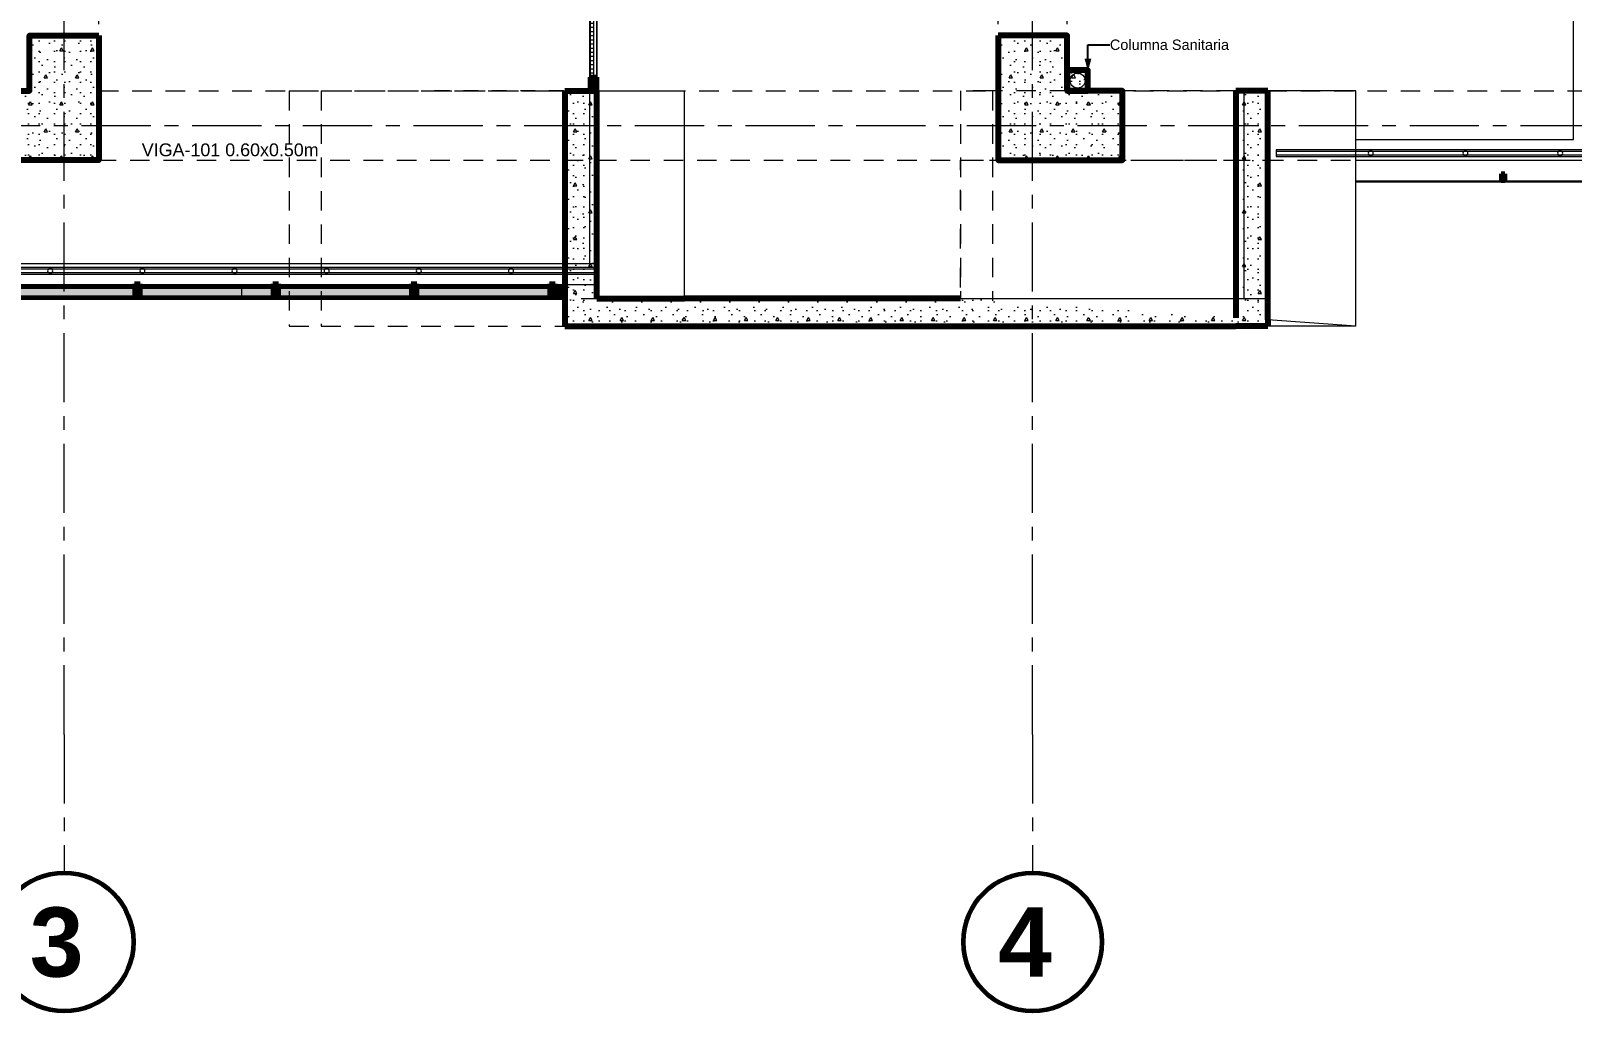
# Model space of a CAD drawing. Header units: inches. Extents: x -19 to 5698, y -728 to 92.
# Drawn here: x 208.08 to 219.22, y 1.05 to 8.13 of the extents above; entities that cross this region are included whole.
import ezdxf

# ---------------------------------------------------------------- set-up
doc = ezdxf.new("R2010")
doc.units = ezdxf.units.IN
doc.header["$MEASUREMENT"] = 0
doc.set_wipeout_variables(frame=1)
for name, pattern in [('Hidden Line', [0.195611, 0.141111, -0.0545]), ('Línea Oculta', [0.195611, 0.141111, -0.0545]), ('Oculto', [0.15875, 0.105833, -0.052917]), ('Punto & Raya', [0.65, 0.5, -0.075, 0, -0.075]), ('Rayas', [0.282222, 0.141111, -0.141111]), ('Wipeout_Contour', [1, 0, -1])]:
    doc.linetypes.add(name, pattern=pattern)
doc.layers.get('0').update_dxf_attribs({"color": 61})
for name, color, linetype in [('02 _ ARQ _ ALB _ Ejes Generales', 251, 'Continuous'), ('02 _ ARQ _ ZON _ Espacio.3D', 7, 'Continuous'), ('08 _ STR _ EXT _ 06 Columnas', 7, 'Continuous'), ('08 _ STR _ EXT _ 07 Losa Aligerada', 7, 'Continuous'), ('08 _ STR _ EXT _ 08 Placas Inclinadas', 7, 'Continuous'), ('08 _ STR _ EXT _ 09 Vigas', 251, 'Continuous'), ('Acabado - Muros', 7, 'Continuous'), ('Estructura - 04 MURO', 7, 'Continuous'), ('Estructura - Carga', 7, 'Continuous'), ('Interior - Escaleras & Barandillas', 7, 'Continuous'), ('MEP - HVAC', 7, 'Continuous'), ('Notas - Etiquetas', 7, 'Continuous')]:
    doc.layers.add(name, color=color, linetype=linetype)
doc.styles.add('Estilo_Generado_1', font='swisseb.ttf')
doc.styles.add('Estilo_Generado_4', font='swisse.ttf')
doc.dimstyles.new('Estilo_Generado__8', dxfattribs={"dimtxt": 0.18, "dimasz": 0.0912, "dimexe": 0.18, "dimexo": 0.0625, "dimgap": 0, "dimtad": 0, "dimtih": 1, "dimtoh": 1, "dimdec": 4, "dimzin": 0, "dimdsep": 46, "dimcen": 0.09, "dimadec": 0, "dimazin": 0, "dimtfac": 1, "dimtdec": 4, "dimtmove": 0, "dimatfit": 3, "dimldrblk": 'ARROWHEAD_5', "dimfxl": 1, "dimtolj": 1, "dimtzin": 0, "dimarcsym": 0})
pattern_1 = [(0, (185.00004, 1e-08), (0, 0.3897114), [0.024375, -0.200625]), (0, (185.11254, 0.19486), (0, 0.3897114), [0.024375, -0.200625]), (60, (185.00004, 1e-08), (-0.3375, 0.1948557), [0.024375, -0.200625]), (60, (185.22504, 1e-08), (-0.3375, 0.1948557), [0.024375, -0.200625]), (120, (185.0244, 1e-08), (0.3375, 0.1948557), [0.024375, -0.200625]), (120, (185.2494, 1e-08), (0.3375, 0.1948557), [0.024375, -0.200625]), (0, (185.00004, 0.0375), (0, 0.075), [0, -0.075, 0, -0.1125]), (45, (185.03754, 0.0375), (-0.05303301, 0.05303301), [0, -0.05625, 0, -0.09375])]

# ---------------------------------------------------------------- blocks, each defined once
blk = doc.blocks.new('ARROWHEAD_5')
at = {"linetype": 'Continuous', "lineweight": 0}
blk.add_hatch(color=0, dxfattribs=at).paths.add_polyline_path([(-1, 0.2679), (0, 0), (-1, -0.2679)])
at = {"color": 0, "linetype": 'Continuous', "lineweight": 0}
blk.add_line((0, 0), (-1, 0), dxfattribs=at)

msp = doc.modelspace()

# ---------------------------------------------------------------- hatches: boundary and pattern name
at = {"layer": '08 _ STR _ EXT _ 06 Columnas', "linetype": 'Continuous', "lineweight": 9}
h = msp.add_hatch(dxfattribs=at)
h.set_pattern_fill('HORMIGÓN_EN_MASA_0002', style=0, pattern_type=2)
h.set_pattern_definition(pattern_1)
h.paths.add_polyline_path([(208.57, 8.1), (208.07, 8.1), (208.07, 7.7), (207.67, 7.7), (207.67, 7.2), (208.57, 7.2)])
h = msp.add_hatch(dxfattribs=at)
h.set_pattern_fill('HORMIGÓN_EN_MASA_0002', style=0, pattern_type=2)
h.set_pattern_definition(pattern_1)
h.paths.add_polyline_path([(215.07, 8.1), (215.07, 7.2), (215.97, 7.2), (215.97, 7.7), (215.57, 7.7), (215.57, 8.1)])
at = {"layer": '08 _ STR _ EXT _ 08 Placas Inclinadas', "linetype": 'Continuous', "lineweight": 9}
h = msp.add_hatch(dxfattribs=at)
h.set_pattern_fill('HORMIGÓN_EN_MASA_0002', color=250, style=0, pattern_type=2)
h.set_pattern_definition(pattern_1)
h.paths.add_polyline_path([(212.1695, 6.1561), (211.9385, 6.1399), (211.9385, 6.0005), (212.1695, 6.0005)])
h = msp.add_hatch(dxfattribs=at)
h.set_pattern_fill('HORMIGÓN_EN_MASA_0002', color=250, style=0, pattern_type=2)
h.set_pattern_definition(pattern_1)
h.paths.add_polyline_path([(212.1695, 6.1561), (212.8046, 6.2005), (212.1695, 6.2005)])
h = msp.add_hatch(dxfattribs=at)
h.set_pattern_fill('HORMIGÓN_EN_MASA_0002', color=250, style=0, pattern_type=2)
h.set_pattern_definition(pattern_1)
h.paths.add_polyline_path([(216.79, 6.0611), (214.7981, 6.2005), (212.8046, 6.2005), (212.1695, 6.1561), (212.1695, 6.0005), (216.79, 6.0005)])
h = msp.add_hatch(dxfattribs=at)
h.set_pattern_fill('HORMIGÓN_EN_MASA_0002', color=250, style=0, pattern_type=2)
h.set_pattern_definition(pattern_1)
h.paths.add_polyline_path([(217.0209, 6.0449), (216.79, 6.0611), (216.79, 6.0005), (217.0209, 6.0005)])
at = {"layer": 'Acabado - Muros', "linetype": 'Continuous', "lineweight": 0}
for points in [[(217.0786, 7.15), (217.0209, 7.15), (217.0209, 7.05), (217.0786, 7.05)], [(217.5075, 7.1), (217.5075, 7.05), (217.5325, 7.05), (217.5325, 7.1)], [(218.7075, 7.1), (218.7075, 7.05), (218.7325, 7.05), (218.7325, 7.1)]]:
    msp.add_hatch(color=254, dxfattribs=at).paths.add_polyline_path(points)
at = {"layer": 'Acabado - Muros', "linetype": 'Continuous', "lineweight": 9}
for points in [[(217.0555, 7.04), (217.515, 7.04), (217.515, 7.05), (217.0555, 7.05)], [(217.525, 7.04), (218.715, 7.04), (218.715, 7.05), (217.525, 7.05)], [(218.725, 7.04), (219.915, 7.04), (219.915, 7.05), (218.725, 7.05)], [(208.8438, 6.195), (208.8438, 6.205), (207.8538, 6.205), (207.8538, 6.195)], [(209.8438, 6.195), (209.8438, 6.205), (208.8538, 6.205), (208.8538, 6.195)], [(210.8438, 6.195), (210.8438, 6.205), (209.8538, 6.205), (209.8538, 6.195)], [(211.8438, 6.195), (211.8438, 6.205), (210.8538, 6.205), (210.8538, 6.195)], [(211.9097, 6.195), (211.9097, 6.205), (211.8538, 6.205), (211.8538, 6.195)]]:
    msp.add_hatch(color=250, dxfattribs=at).paths.add_polyline_path(points)
at = {"layer": 'Estructura - Carga', "linetype": 'Continuous', "lineweight": 13}
h = msp.add_hatch(dxfattribs=at)
h.set_pattern_fill('HORMIGÓN_ARMADO_0002', color=251, style=0, pattern_type=2)
h.set_pattern_definition([(0, (185.00004, 1e-08), (0, 0.3117692), [0.03, -0.15]), (0, (185.09004, 0.1559), (0, 0.3117692), [0.03, -0.15]), (60, (185.00004, 1e-08), (-0.27, 0.1558846), [0.03, -0.15]), (60, (185.18004, 1e-08), (-0.27, 0.1558846), [0.03, -0.15]), (120, (185.03004, 1e-08), (0.27, 0.1558846), [0.03, -0.15]), (120, (185.21004, 1e-08), (0.27, 0.1558846), [0.03, -0.15]), (0, (185.00004, 0.03), (0, 0.06), [0, -0.06, 0, -0.09]), (45, (185.03004, 0.03), (-0.04242641, 0.04242641), [0, -0.045, 0, -0.075])])
h.paths.add_polyline_path([(215.57, 7.7), (215.72, 7.7), (215.72, 7.85), (215.57, 7.85)])

# ---------------------------------------------------------------- linework, layer by layer
at = {"layer": '02 _ ARQ _ ALB _ Ejes Generales', "color": 251, "linetype": 'Punto & Raya', "lineweight": 13, "true_color": 0x636466}
for p, q in [((215.32, 3.05), (215.32, 44.9)), ((208.32, 3.05), (208.32, 2.05)), ((215.32, 3.05), (215.32, 3.05)), ((215.32, 3.05), (215.32, 2.05))]:
    msp.add_line(p, q, dxfattribs=at)
at = {"layer": '02 _ ARQ _ ALB _ Ejes Generales', "color": 7, "linetype": 'Continuous', "lineweight": 60}
for centre in [(208.32, 1.55), (215.32, 1.55)]:
    msp.add_circle(centre, 0.5, dxfattribs=at)
at = {"layer": '02 _ ARQ _ ZON _ Espacio.3D', "color": 254, "linetype": 'Continuous', "lineweight": 0, "flags": 128}
for points in [[(208.57, 16.1), (208.07, 16.1), (208.07, 17.35), (205.07, 17.35), (205.07, 6.45), (207.5228, 6.4503), (207.5228, 7.7), (207.7528, 7.7), (208.07, 7.7), (208.07, 8.1), (208.57, 8.1), (208.57, 7.2), (207.6661, 7.2), (207.6661, 6.45), (212.1198, 6.45), (212.1198, 7.7005), (212.1198, 17.3498), (208.97, 17.3498), (208.97, 16.9001), (208.57, 16.9)], [(212.17, 7.7005), (212.2252, 7.7005), (212.225, 6.2005), (216.8495, 6.1997), (216.8495, 7.6997), (217.0795, 7.6996), (217.0796, 7.6996), (217.0795, 7.35), (219.2295, 7.35), (219.2295, 17.15), (215.57, 17.15), (215.57, 16.9), (215.57, 16.5), (215.07, 16.5), (215.07, 16.9), (215.07, 17.3496), (212.17, 17.3496)], [(215.07, 8.1), (215.57, 8.1), (215.57, 7.7), (215.97, 7.7), (215.97, 7.2), (215.07, 7.2)]]:
    msp.add_lwpolyline(points, close=True, dxfattribs=at)
at = {"layer": '08 _ STR _ EXT _ 06 Columnas', "color": 7, "linetype": 'Continuous', "lineweight": 80, "flags": 128}
for points in [[(208.57, 8.1), (208.57, 7.2), (207.67, 7.2), (207.67, 7.7), (208.07, 7.7), (208.07, 8.1)], [(215.07, 8.1), (215.07, 7.2), (215.97, 7.2), (215.97, 7.7), (215.57, 7.7), (215.57, 8.1)]]:
    msp.add_lwpolyline(points, close=True, dxfattribs=at)
at = {"layer": '08 _ STR _ EXT _ 08 Placas Inclinadas', "color": 251, "linetype": 'Línea Oculta', "lineweight": 13}
for p, q in [((215.029, 7.7005), (215.029, 6.1843)), ((210.1776, 6.0167), (210.1776, 6.0005))]:
    msp.add_line(p, q, dxfattribs=at)
at = {"layer": '08 _ STR _ EXT _ 08 Placas Inclinadas', "color": 7, "linetype": 'Continuous', "lineweight": 80}
for p, q in [((216.79, 7.7005), (216.79, 6.0611)), ((211.9385, 6.2005), (211.9385, 6.1399)), ((211.9385, 6.1399), (211.9385, 6.0005)), ((212.1695, 6.2005), (212.8046, 6.2005))]:
    msp.add_line(p, q, dxfattribs=at)
at = {"layer": '08 _ STR _ EXT _ 08 Placas Inclinadas', "color": 251, "linetype": 'Línea Oculta', "lineweight": 13, "flags": 128}
for points in [[(209.9467, 7.7), (210.1776, 7.7)], [(210.1776, 7.7), (211.9385, 7.7)], [(214.7981, 7.7005), (214.7981, 6.2005)], [(215.029, 7.7005), (214.7981, 7.7005)], [(216.79, 7.7005), (215.029, 7.7005)], [(209.9467, 6.0005), (210.1776, 6.0005)], [(210.1776, 6.0005), (211.9385, 6.0005)]]:
    msp.add_lwpolyline(points, dxfattribs=at)
at = {"layer": '08 _ STR _ EXT _ 08 Placas Inclinadas', "color": 7, "linetype": 'Continuous', "lineweight": 80, "flags": 128}
for points in [[(214.7981, 6.2005), (212.8046, 6.2005)], [(211.9385, 6.0005), (212.1695, 6.0005)], [(212.1695, 6.0005), (216.79, 6.0005)]]:
    msp.add_lwpolyline(points, dxfattribs=at)
at = {"layer": '08 _ STR _ EXT _ 09 Vigas', "color": 251, "linetype": 'Hidden Line', "lineweight": 13, "true_color": 0x636466}
for p, q in [((208.57, 7.7), (208.57, 16.9)), ((215.07, 7.7), (215.07, 16.9)), ((215.57, 7.7), (215.57, 16.9)), ((208.57, 7.2), (208.07, 7.2)), ((215.57, 7.2), (215.07, 7.2))]:
    msp.add_line(p, q, dxfattribs=at)
at = {"layer": 'Acabado - Muros', "color": 251, "linetype": 'Oculto', "lineweight": 13}
for p, q in [((210.9957, 7.7), (211.0099, 7.7)), ((211.0099, 7.7), (210.9957, 7.7)), ((212.135, 7.7), (211.0099, 7.7)), ((211.0099, 7.7), (212.135, 7.7))]:
    msp.add_line(p, q, dxfattribs=at)
at = {"layer": 'Acabado - Muros', "color": 7, "linetype": 'Continuous', "lineweight": 60}
for p, q in [((217.0786, 7.15), (217.0209, 7.15)), ((217.0209, 7.15), (217.0209, 7.05)), ((217.0786, 7.15), (217.0786, 7.05)), ((217.0786, 7.05), (217.0209, 7.05)), ((217.5075, 7.1), (217.5075, 7.05)), ((217.5325, 7.1), (217.5075, 7.1)), ((217.5325, 7.05), (217.5075, 7.05)), ((217.5325, 7.1), (217.5325, 7.05)), ((218.7075, 7.1), (218.7075, 7.05)), ((218.7325, 7.1), (218.7075, 7.1)), ((218.7325, 7.05), (218.7075, 7.05)), ((218.7325, 7.1), (218.7325, 7.05)), ((208.8288, 6.205), (207.8688, 6.205)), ((208.8688, 6.205), (208.8288, 6.205)), ((209.8288, 6.205), (208.8688, 6.205)), ((209.8688, 6.205), (209.8288, 6.205)), ((210.8288, 6.205), (209.8688, 6.205)), ((210.8688, 6.205), (210.8288, 6.205)), ((211.8288, 6.205), (210.8688, 6.205)), ((211.8688, 6.205), (211.8288, 6.205)), ((211.8923, 6.205), (211.8688, 6.205)), ((211.9385, 6.205), (211.8923, 6.205))]:
    msp.add_line(p, q, dxfattribs=at)
at = {"layer": 'Acabado - Muros', "color": 7, "linetype": 'Continuous', "lineweight": 13, "flags": 128}
for points in [[(217.0555, 7.04), (217.0555, 7.05), (217.515, 7.05), (217.515, 7.04)], [(217.525, 7.04), (217.525, 7.05), (218.715, 7.05), (218.715, 7.04)], [(218.725, 7.04), (218.725, 7.05), (219.915, 7.05), (219.915, 7.04)], [(208.8438, 6.195), (208.8438, 6.205), (207.8538, 6.205), (207.8538, 6.195)], [(209.8438, 6.195), (209.8438, 6.205), (208.8538, 6.205), (208.8538, 6.195)], [(210.8438, 6.195), (210.8438, 6.205), (209.8538, 6.205), (209.8538, 6.195)], [(211.8438, 6.195), (211.8438, 6.205), (210.8538, 6.205), (210.8538, 6.195)], [(211.9097, 6.195), (211.9097, 6.205), (211.8538, 6.205), (211.8538, 6.195)]]:
    msp.add_lwpolyline(points, close=True, dxfattribs=at)
at = {"layer": 'Estructura - Carga', "color": 7, "linetype": 'Continuous', "lineweight": 80, "flags": 128}
msp.add_lwpolyline([(215.57, 7.7), (215.72, 7.7), (215.72, 7.85), (215.57, 7.85)], close=True, dxfattribs=at)
at = {"layer": 'Interior - Escaleras & Barandillas', "color": 161, "linetype": 'Continuous', "lineweight": 13, "flags": 128}
for points in [[(217.7639, 7.2688, 1), (217.7639, 7.2313, 1)], [(218.4482, 7.2688, 1), (218.4482, 7.2313, 1)], [(219.1326, 7.2688, 1), (219.1326, 7.2313, 1)]]:
    msp.add_lwpolyline(points, format="xyb", close=True, dxfattribs=at)
at = {"layer": 'MEP - HVAC', "color": 7, "linetype": 'Continuous', "lineweight": 13, "flags": 128}
msp.add_lwpolyline([(215.645, 7.829, -1), (215.645, 7.721, -1)], format="xyb", close=True, dxfattribs=at)

# ---------------------------------------------------------------- texts
at = {"layer": '02 _ ARQ _ ALB _ Ejes Generales', "color": 7, "lineweight": 30, "char_height": 0.5, "attachment_point": 1, "style": 'Estilo_Generado_1'}
for s, insert in [('\\A1;{\\pql;\\pt0;\\fSwis721 Ex BT|b1|i0|c0|p34;3}', (208.0709, 1.8)), ('\\A1;{\\pql;\\pt0;\\fSwis721 Ex BT|b1|i0|c0|p34;4}', (215.0709, 1.8))]:
    msp.add_mtext(s, dxfattribs=dict(at, insert=insert))
at = {"layer": 'Notas - Etiquetas', "color": 5, "linetype": 'Continuous', "lineweight": 35, "insert": (215.8783, 8.0333), "char_height": 0.075, "attachment_point": 4, "style": 'Estilo_Generado_4'}
msp.add_mtext('\\A1;{\\pql;\\fSwis721 Ex BT|b0|i0|c0|p34;Columna Sanitaria}', dxfattribs=at)
at = {"layer": 'Notas - Etiquetas', "color": 171, "linetype": 'Continuous', "lineweight": 13, "insert": (208.8804, 7.2267), "char_height": 0.0925, "attachment_point": 7, "style": 'Estilo_Generado_4'}
msp.add_mtext('\\A1;{\\pql;\\fSwis721 Ex BT|b0|i0|c0|p34;VIGA-101\\fSwis721 Ex BT|b0|i0|c0|p34; \\fSwis721 Ex BT|b0|i0|c0|p34;0.60\\fSwis721 Ex BT|b0|i0|c0|p34;x\\fSwis721 Ex BT|b0|i0|c0|p34;0.50\\fSwis721 Ex BT|b0|i0|c0|p34;m}', dxfattribs=at)

# ---------------------------------------------------------------- leaders
at = {"layer": 'Notas - Etiquetas', "color": 144, "linetype": 'Continuous', "lineweight": 13, "annotation_type": 0, "has_hookline": 1, "hookline_direction": 0, "text_width": 1.0171}
msp.add_leader([(215.72, 7.8411), (215.72, 8.0333), (215.8783, 8.0333)], dimstyle='Estilo_Generado__8', dxfattribs=at)

# ---------------------------------------------------------------- next in the draw order: wipeouts: each hides what was drawn before it
at = {"color": 254, "linetype": 'Wipeout_Contour', "lineweight": 0, "ltscale": 6499.459844}
msp.add_wipeout([(193.32, 6.3), (210.1488, 6.3), (210.1488, 6.45), (193.32, 6.45)], dxfattribs=at).dxf.layer = 'Estructura - 04 MURO'

# ---------------------------------------------------------------- next in the draw order: hatches: boundary and pattern name
at = {"layer": 'Acabado - Muros', "linetype": 'Continuous', "lineweight": 13}
for points in [[(207.8688, 6.205), (208.8288, 6.205), (208.8288, 6.285), (207.8688, 6.285)], [(208.8688, 6.205), (209.8288, 6.205), (209.8288, 6.285), (208.8688, 6.285)]]:
    msp.add_hatch(color=253, dxfattribs=at).paths.add_polyline_path(points)
at = {"layer": 'Acabado - Muros', "linetype": 'Continuous', "lineweight": 0}
for points in [[(208.8688, 6.305), (208.8288, 6.305), (208.8288, 6.205), (208.8688, 6.205)], [(209.8688, 6.305), (209.8288, 6.305), (209.8288, 6.205), (209.8688, 6.205)]]:
    msp.add_hatch(color=254, dxfattribs=at).paths.add_polyline_path(points)

# ---------------------------------------------------------------- next in the draw order: linework, layer by layer
at = {"layer": '02 _ ARQ _ ALB _ Ejes Generales', "color": 251, "linetype": 'Punto & Raya', "lineweight": 13, "true_color": 0x636466}
msp.add_line((208.32, 3.05), (208.32, 44.9), dxfattribs=at)
at = {"layer": '08 _ STR _ EXT _ 08 Placas Inclinadas', "color": 251, "linetype": 'Línea Oculta', "lineweight": 13, "flags": 128}
msp.add_lwpolyline([(209.9467, 7.7), (209.9467, 6.0005)], dxfattribs=at)
at = {"layer": 'Acabado - Muros', "color": 7, "linetype": 'Continuous', "lineweight": 60}
for p, q in [((208.8288, 6.285), (207.8688, 6.285)), ((208.8288, 6.305), (208.8288, 6.285)), ((208.8688, 6.305), (208.8288, 6.305)), ((208.8288, 6.285), (208.8288, 6.205)), ((208.8688, 6.305), (208.8688, 6.285)), ((208.8688, 6.285), (208.8688, 6.205)), ((209.8288, 6.285), (208.8688, 6.285)), ((209.8288, 6.305), (209.8288, 6.285)), ((209.8688, 6.305), (209.8288, 6.305)), ((209.8288, 6.285), (209.8288, 6.205)), ((209.8688, 6.305), (209.8688, 6.285)), ((209.8688, 6.285), (209.8688, 6.205))]:
    msp.add_line(p, q, dxfattribs=at)
at = {"layer": 'Estructura - 04 MURO', "color": 7, "linetype": 'Continuous', "lineweight": 13, "flags": 128}
for points in [[(210.1488, 6.45), (193.32, 6.45)], [(193.17, 6.3), (210.1488, 6.3)]]:
    msp.add_lwpolyline(points, dxfattribs=at)
at = {"layer": 'Interior - Escaleras & Barandillas', "color": 161, "linetype": 'Continuous', "lineweight": 13, "flags": 128}
for points in [[(208.2188, 6.4188, 1), (208.2188, 6.3813, 1)], [(208.8849, 6.4188, 1), (208.8849, 6.3813, 1)], [(209.5509, 6.4188, 1), (209.5509, 6.3813, 1)]]:
    msp.add_lwpolyline(points, format="xyb", close=True, dxfattribs=at)

# ---------------------------------------------------------------- next in the draw order: wipeouts: each hides what was drawn before it
at = {"color": 254, "linetype": 'Wipeout_Contour', "lineweight": 0, "ltscale": 6537.740515}
msp.add_wipeout([(212.4605, 6.45), (210.1488, 6.45), (210.1488, 6.3), (212.4605, 6.3)], dxfattribs=at).dxf.layer = 'Estructura - 04 MURO'

# ---------------------------------------------------------------- next in the draw order: hatches: boundary and pattern name
at = {"layer": 'Acabado - Muros', "linetype": 'Continuous', "lineweight": 13}
for points in [[(209.8688, 6.205), (210.8288, 6.205), (210.8288, 6.285), (209.8688, 6.285)], [(210.8688, 6.205), (211.8288, 6.205), (211.8288, 6.285), (210.8688, 6.285)], [(211.8688, 6.205), (211.8923, 6.205), (211.8923, 6.285), (211.8688, 6.285)]]:
    msp.add_hatch(color=253, dxfattribs=at).paths.add_polyline_path(points)
at = {"layer": 'Acabado - Muros', "linetype": 'Continuous', "lineweight": 0}
for points in [[(210.8688, 6.305), (210.8288, 6.305), (210.8288, 6.205), (210.8688, 6.205)], [(211.8688, 6.305), (211.8288, 6.305), (211.8288, 6.205), (211.8688, 6.205)], [(211.8923, 6.205), (211.9385, 6.205), (211.9385, 6.285), (211.8923, 6.285)]]:
    msp.add_hatch(color=254, dxfattribs=at).paths.add_polyline_path(points)

# ---------------------------------------------------------------- next in the draw order: linework, layer by layer
at = {"layer": '08 _ STR _ EXT _ 07 Losa Aligerada', "color": 7, "linetype": 'Rayas', "lineweight": 18, "flags": 128}
msp.add_lwpolyline([(193.22, 11.97, 1.0494308), (198.7937, 6.3), (209.6003, 6.3), (209.6003, 6.2005), (214.7981, 6.2005), (214.7981, 7.2), (222.07, 7.2), (222.07, 5.6637), (223.2699, 5.6637), (223.2699, 4.2), (228.3699, 4.2), (228.3699, 5.6637), (229.57, 5.6637), (229.57, 7.2), (236.57, 7.2), (236.57, 14.9999), (236.57, 15.1499), (236.57, 15.1499), (236.57, 15.7999), (236.57, 15.7999), (236.57, 18.1001), (236.57, 20.35), (234.07, 20.35), (231.67, 20.35), (231.67, 22.35), (231.67, 22.6), (231.67, 24.5), (231.67, 24.75), (231.67, 26.75), (236.57, 26.75), (236.57, 29.7), (236.57, 35.2005), (236.57, 39.9), (228.67, 39.9), (223.5529, 39.9), (223.5529, 40.9), (218.9324, 40.9), (218.9324, 39.9), (208.37, 39.9), (208.37, 41.4352), (207.42, 41.4352), (207.42, 42.9), (202.22, 42.9), (202.22, 41.4352), (201.2699, 41.4352), (201.2699, 39.9), (196.2701, 39.9), (196.2701, 41.1), (192.8701, 41.1), (192.8701, 37.7), (194.07, 37.7), (194.07, 33.9), (193.17, 33.9), (193.17, 21.2663), (193.22, 21.2663)], format="xyb", close=True, dxfattribs=at)
at = {"layer": '08 _ STR _ EXT _ 07 Losa Aligerada', "color": 7, "linetype": 'Continuous', "lineweight": 18, "flags": 128}
msp.add_lwpolyline([(193.17, 6.3), (212.718, 6.3), (212.718, 6.2005), (217.4251, 6.2005), (217.4251, 7.2), (222.17, 7.2), (222.17, 4.4445), (223.2699, 4.4445), (223.2699, 4.2), (228.3699, 4.2), (228.3699, 4.4445), (229.37, 4.4445)], dxfattribs=at)
at = {"layer": '08 _ STR _ EXT _ 08 Placas Inclinadas', "color": 251, "linetype": 'Línea Oculta', "lineweight": 13}
msp.add_line((210.1776, 7.7), (210.1776, 6.0167), dxfattribs=at)
at = {"layer": '08 _ STR _ EXT _ 08 Placas Inclinadas', "color": 7, "linetype": 'Continuous', "lineweight": 80}
msp.add_line((211.9385, 7.7), (211.9385, 6.2005), dxfattribs=at)
at = {"layer": 'Acabado - Muros', "color": 7, "linetype": 'Continuous', "lineweight": 60}
for p, q in [((210.8288, 6.285), (209.8688, 6.285)), ((210.8288, 6.305), (210.8288, 6.285)), ((210.8688, 6.305), (210.8288, 6.305)), ((210.8288, 6.285), (210.8288, 6.205)), ((210.8688, 6.305), (210.8688, 6.285)), ((210.8688, 6.285), (210.8688, 6.205)), ((211.8288, 6.285), (210.8688, 6.285)), ((211.8288, 6.305), (211.8288, 6.285)), ((211.8688, 6.305), (211.8288, 6.305)), ((211.8288, 6.285), (211.8288, 6.205)), ((211.8688, 6.305), (211.8688, 6.285)), ((211.8688, 6.285), (211.8688, 6.205)), ((211.8923, 6.285), (211.8688, 6.285)), ((211.8923, 6.285), (211.8923, 6.205)), ((211.9385, 6.285), (211.8923, 6.285)), ((211.9385, 6.285), (211.9385, 6.205))]:
    msp.add_line(p, q, dxfattribs=at)
at = {"layer": 'Estructura - 04 MURO', "color": 7, "linetype": 'Continuous', "lineweight": 13, "flags": 128}
for points in [[(212.4605, 6.45), (210.1488, 6.45)], [(212.4605, 6.3), (212.4605, 6.45)], [(210.1488, 6.3), (212.4605, 6.3)]]:
    msp.add_lwpolyline(points, dxfattribs=at)
at = {"layer": 'Interior - Escaleras & Barandillas', "color": 161, "linetype": 'Continuous', "lineweight": 13, "flags": 128}
for points in [[(212.2151, 6.375), (212.2151, 6.425), (206.8867, 6.425), (206.8867, 6.375)], [(212.2151, 6.3875), (212.2151, 6.4125), (206.8867, 6.4125), (206.8867, 6.3875)], [(212.2151, 6.3875), (212.2151, 6.4125), (206.8867, 6.4125), (206.8867, 6.3875)], [(212.2151, 6.3875), (212.2151, 6.4125), (206.8867, 6.4125), (206.8867, 6.3875)]]:
    msp.add_lwpolyline(points, close=True, dxfattribs=at)
for points in [[(210.217, 6.4188, 1), (210.217, 6.3813, 1)], [(210.883, 6.4188, 1), (210.883, 6.3813, 1)], [(211.5491, 6.4188, 1), (211.5491, 6.3813, 1)]]:
    msp.add_lwpolyline(points, format="xyb", close=True, dxfattribs=at)

# ---------------------------------------------------------------- next in the draw order: wipeouts: each hides what was drawn before it
at = {"color": 254, "linetype": 'Wipeout_Contour', "lineweight": 0, "ltscale": 6542.480143}
msp.add_wipeout([(212.8046, 6.2005), (212.8046, 7.7), (212.1695, 7.7), (212.1695, 6.2005)], dxfattribs=at).dxf.layer = '08 _ STR _ EXT _ 08 Placas Inclinadas'
at = {"color": 254, "linetype": 'Wipeout_Contour', "lineweight": 0, "ltscale": 4921.583307}
msp.add_wipeout([(217.0209, 6.0449), (217.0209, 6.0005), (217.656, 6.0005)], dxfattribs=at).dxf.layer = '08 _ STR _ EXT _ 08 Placas Inclinadas'
at = {"color": 254, "linetype": 'Wipeout_Contour', "lineweight": 0, "ltscale": 6541.146303}
msp.add_wipeout([(212.12, 7.8), (212.17, 7.8), (212.17, 9.6249), (212.12, 9.6249)], dxfattribs=at).dxf.layer = 'Acabado - Muros'

# ---------------------------------------------------------------- next in the draw order: hatches: boundary and pattern name
at = {"layer": '08 _ STR _ EXT _ 08 Placas Inclinadas', "linetype": 'Continuous', "lineweight": 9}
h = msp.add_hatch(dxfattribs=at)
h.set_pattern_fill('HORMIGÓN_EN_MASA_0002', color=250, style=0, pattern_type=2)
h.set_pattern_definition(pattern_1)
h.paths.add_polyline_path([(212.1695, 6.2005), (212.1695, 7.7), (211.9385, 7.7), (211.9385, 6.2005)])
h = msp.add_hatch(dxfattribs=at)
h.set_pattern_fill('HORMIGÓN_EN_MASA_0002', color=250, style=0, pattern_type=2)
h.set_pattern_definition(pattern_1)
h.paths.add_polyline_path([(211.9385, 6.2005), (211.9385, 6.1399), (212.1695, 6.1561), (212.1695, 6.2005)])

# ---------------------------------------------------------------- next in the draw order: linework, layer by layer
at = {"layer": '08 _ STR _ EXT _ 08 Placas Inclinadas', "color": 7, "linetype": 'Continuous', "lineweight": 80}
for q in [(212.1695, 7.7), (212.8046, 6.2005)]:
    msp.add_line((212.1695, 6.2005), q, dxfattribs=at)
at = {"layer": '08 _ STR _ EXT _ 08 Placas Inclinadas', "color": 7, "linetype": 'Continuous', "lineweight": 80, "flags": 128}
msp.add_lwpolyline([(211.9385, 7.7), (212.1695, 7.7)], dxfattribs=at)
at = {"layer": '08 _ STR _ EXT _ 08 Placas Inclinadas', "color": 7, "linetype": 'Continuous', "lineweight": 13, "flags": 128}
for points in [[(212.1695, 7.7), (212.8046, 7.7)], [(212.8046, 6.2005), (212.8046, 7.7)]]:
    msp.add_lwpolyline(points, dxfattribs=at)
at = {"layer": '08 _ STR _ EXT _ 09 Vigas', "color": 251, "linetype": 'Hidden Line', "lineweight": 13, "true_color": 0x636466}
msp.add_line((208.57, 7.7), (215.07, 7.7), dxfattribs=at)
at = {"layer": 'Acabado - Muros', "color": 7, "linetype": 'Continuous', "lineweight": 60}
msp.add_line((212.17, 7.7), (212.12, 7.7), dxfattribs=at)
at = {"layer": 'Acabado - Muros', "color": 251, "linetype": 'Continuous', "lineweight": 13, "flags": 128}
for points in [[(212.12, 7.8), (212.12, 9.6249)], [(212.17, 7.8), (212.17, 9.6249)]]:
    msp.add_lwpolyline(points, dxfattribs=at)

# ---------------------------------------------------------------- next in the draw order: wipeouts: each hides what was drawn before it
at = {"color": 254, "linetype": 'Wipeout_Contour', "lineweight": 0, "ltscale": 6561.884499}
msp.add_wipeout([(217.656, 6.0005), (217.656, 7.7005), (217.0209, 7.7005), (217.0209, 6.0449)], dxfattribs=at).dxf.layer = '08 _ STR _ EXT _ 08 Placas Inclinadas'

# ---------------------------------------------------------------- next in the draw order: hatches: boundary and pattern name
at = {"layer": '08 _ STR _ EXT _ 08 Placas Inclinadas', "linetype": 'Continuous', "lineweight": 9}
h = msp.add_hatch(dxfattribs=at)
h.set_pattern_fill('HORMIGÓN_EN_MASA_0002', color=250, style=0, pattern_type=2)
h.set_pattern_definition(pattern_1)
h.paths.add_polyline_path([(217.0209, 6.0449), (217.0209, 7.7005), (216.79, 7.7005), (216.79, 6.0611)])

# ---------------------------------------------------------------- next in the draw order: linework, layer by layer
at = {"layer": '02 _ ARQ _ ALB _ Ejes Generales', "color": 251, "linetype": 'Punto & Raya', "lineweight": 13, "true_color": 0x636466}
msp.add_line((190.8454, 7.45), (239.57, 7.45), dxfattribs=at)
at = {"layer": '08 _ STR _ EXT _ 08 Placas Inclinadas', "color": 7, "linetype": 'Continuous', "lineweight": 80}
for q in [(217.0209, 7.7005), (217.0209, 6.0005)]:
    msp.add_line((217.0209, 6.0449), q, dxfattribs=at)
at = {"layer": '08 _ STR _ EXT _ 08 Placas Inclinadas', "color": 7, "linetype": 'Continuous', "lineweight": 80, "flags": 128}
for points in [[(217.0209, 7.7005), (216.79, 7.7005)], [(217.0209, 6.0005), (216.79, 6.0005)]]:
    msp.add_lwpolyline(points, dxfattribs=at)
at = {"layer": '08 _ STR _ EXT _ 08 Placas Inclinadas', "color": 7, "linetype": 'Continuous', "lineweight": 13, "flags": 128}
for points in [[(217.656, 7.7005), (217.0209, 7.7005)], [(217.656, 6.0005), (217.656, 7.7005)], [(217.656, 6.0005), (217.0209, 6.0449)], [(217.656, 6.0005), (217.0209, 6.0005)]]:
    msp.add_lwpolyline(points, dxfattribs=at)
at = {"layer": '08 _ STR _ EXT _ 09 Vigas', "color": 251, "linetype": 'Hidden Line', "lineweight": 13, "true_color": 0x636466}
for p, q in [((215.57, 7.7), (222.07, 7.7)), ((194.57, 7.2), (236.57, 7.2))]:
    msp.add_line(p, q, dxfattribs=at)
at = {"layer": 'Interior - Escaleras & Barandillas', "color": 161, "linetype": 'Continuous', "lineweight": 13, "flags": 128}
for points in [[(221.87, 7.225), (221.87, 7.275), (217.0795, 7.275), (217.0795, 7.225)], [(221.87, 7.2375), (221.87, 7.2625), (217.0795, 7.2625), (217.0795, 7.2375)], [(221.87, 7.2375), (221.87, 7.2625), (217.0795, 7.2625), (217.0795, 7.2375)], [(221.87, 7.2375), (221.87, 7.2625), (217.0795, 7.2625), (217.0795, 7.2375)]]:
    msp.add_lwpolyline(points, close=True, dxfattribs=at)

# ---------------------------------------------------------------- next in the draw order: wipeouts: each hides what was drawn before it
at = {"color": 254, "linetype": 'Wipeout_Contour', "lineweight": 0, "ltscale": 6541.106305}
msp.add_wipeout([(212.125, 9.6249), (212.125, 7.8), (212.145, 7.8), (212.145, 9.6249)], dxfattribs=at).dxf.layer = 'Acabado - Muros'

# ---------------------------------------------------------------- next in the draw order: hatches: boundary and pattern name
at = {"layer": 'Acabado - Muros', "linetype": 'Continuous', "lineweight": 0}
h = msp.add_hatch(dxfattribs=at)
h.set_pattern_fill('CONTRACHAPADO_0002', color=254, style=0, pattern_type=2)
h.set_pattern_definition([(0, (185.000038, 1e-08), (0, 0.03), [])])
h.paths.add_polyline_path([(212.125, 9.6249), (212.125, 7.8), (212.145, 7.8), (212.145, 9.6249)])
msp.add_hatch(color=254, dxfattribs=at).paths.add_polyline_path([(212.12, 7.8), (212.12, 7.7), (212.17, 7.7), (212.17, 7.8)])

# ---------------------------------------------------------------- next in the draw order: linework, layer by layer
at = {"layer": 'Acabado - Muros', "color": 7, "linetype": 'Continuous', "lineweight": 60}
for p, q in [((212.12, 7.8), (212.12, 7.7)), ((212.17, 7.8), (212.12, 7.8)), ((212.17, 7.8), (212.17, 7.7))]:
    msp.add_line(p, q, dxfattribs=at)
at = {"layer": 'Acabado - Muros', "color": 7, "linetype": 'Continuous', "lineweight": 13, "flags": 128}
msp.add_lwpolyline([(212.125, 9.6249), (212.145, 9.6249), (212.145, 7.8), (212.125, 7.8)], close=True, dxfattribs=at)

# ---------------------------------------------------------------- next in the draw order: leaders
at = {"layer": 'Notas - Etiquetas', "color": 144, "linetype": 'Continuous', "lineweight": 13, "annotation_type": 0, "has_hookline": 1, "hookline_direction": 1, "text_width": 1.9482, "horizontal_direction": (0, 1, 0)}
msp.add_leader([(212.135, 12.115), (212.3145, 11.9447), (212.3145, 9.8164)], dimstyle='Estilo_Generado__8', dxfattribs=at)

doc.saveas('drawing.dxf')
